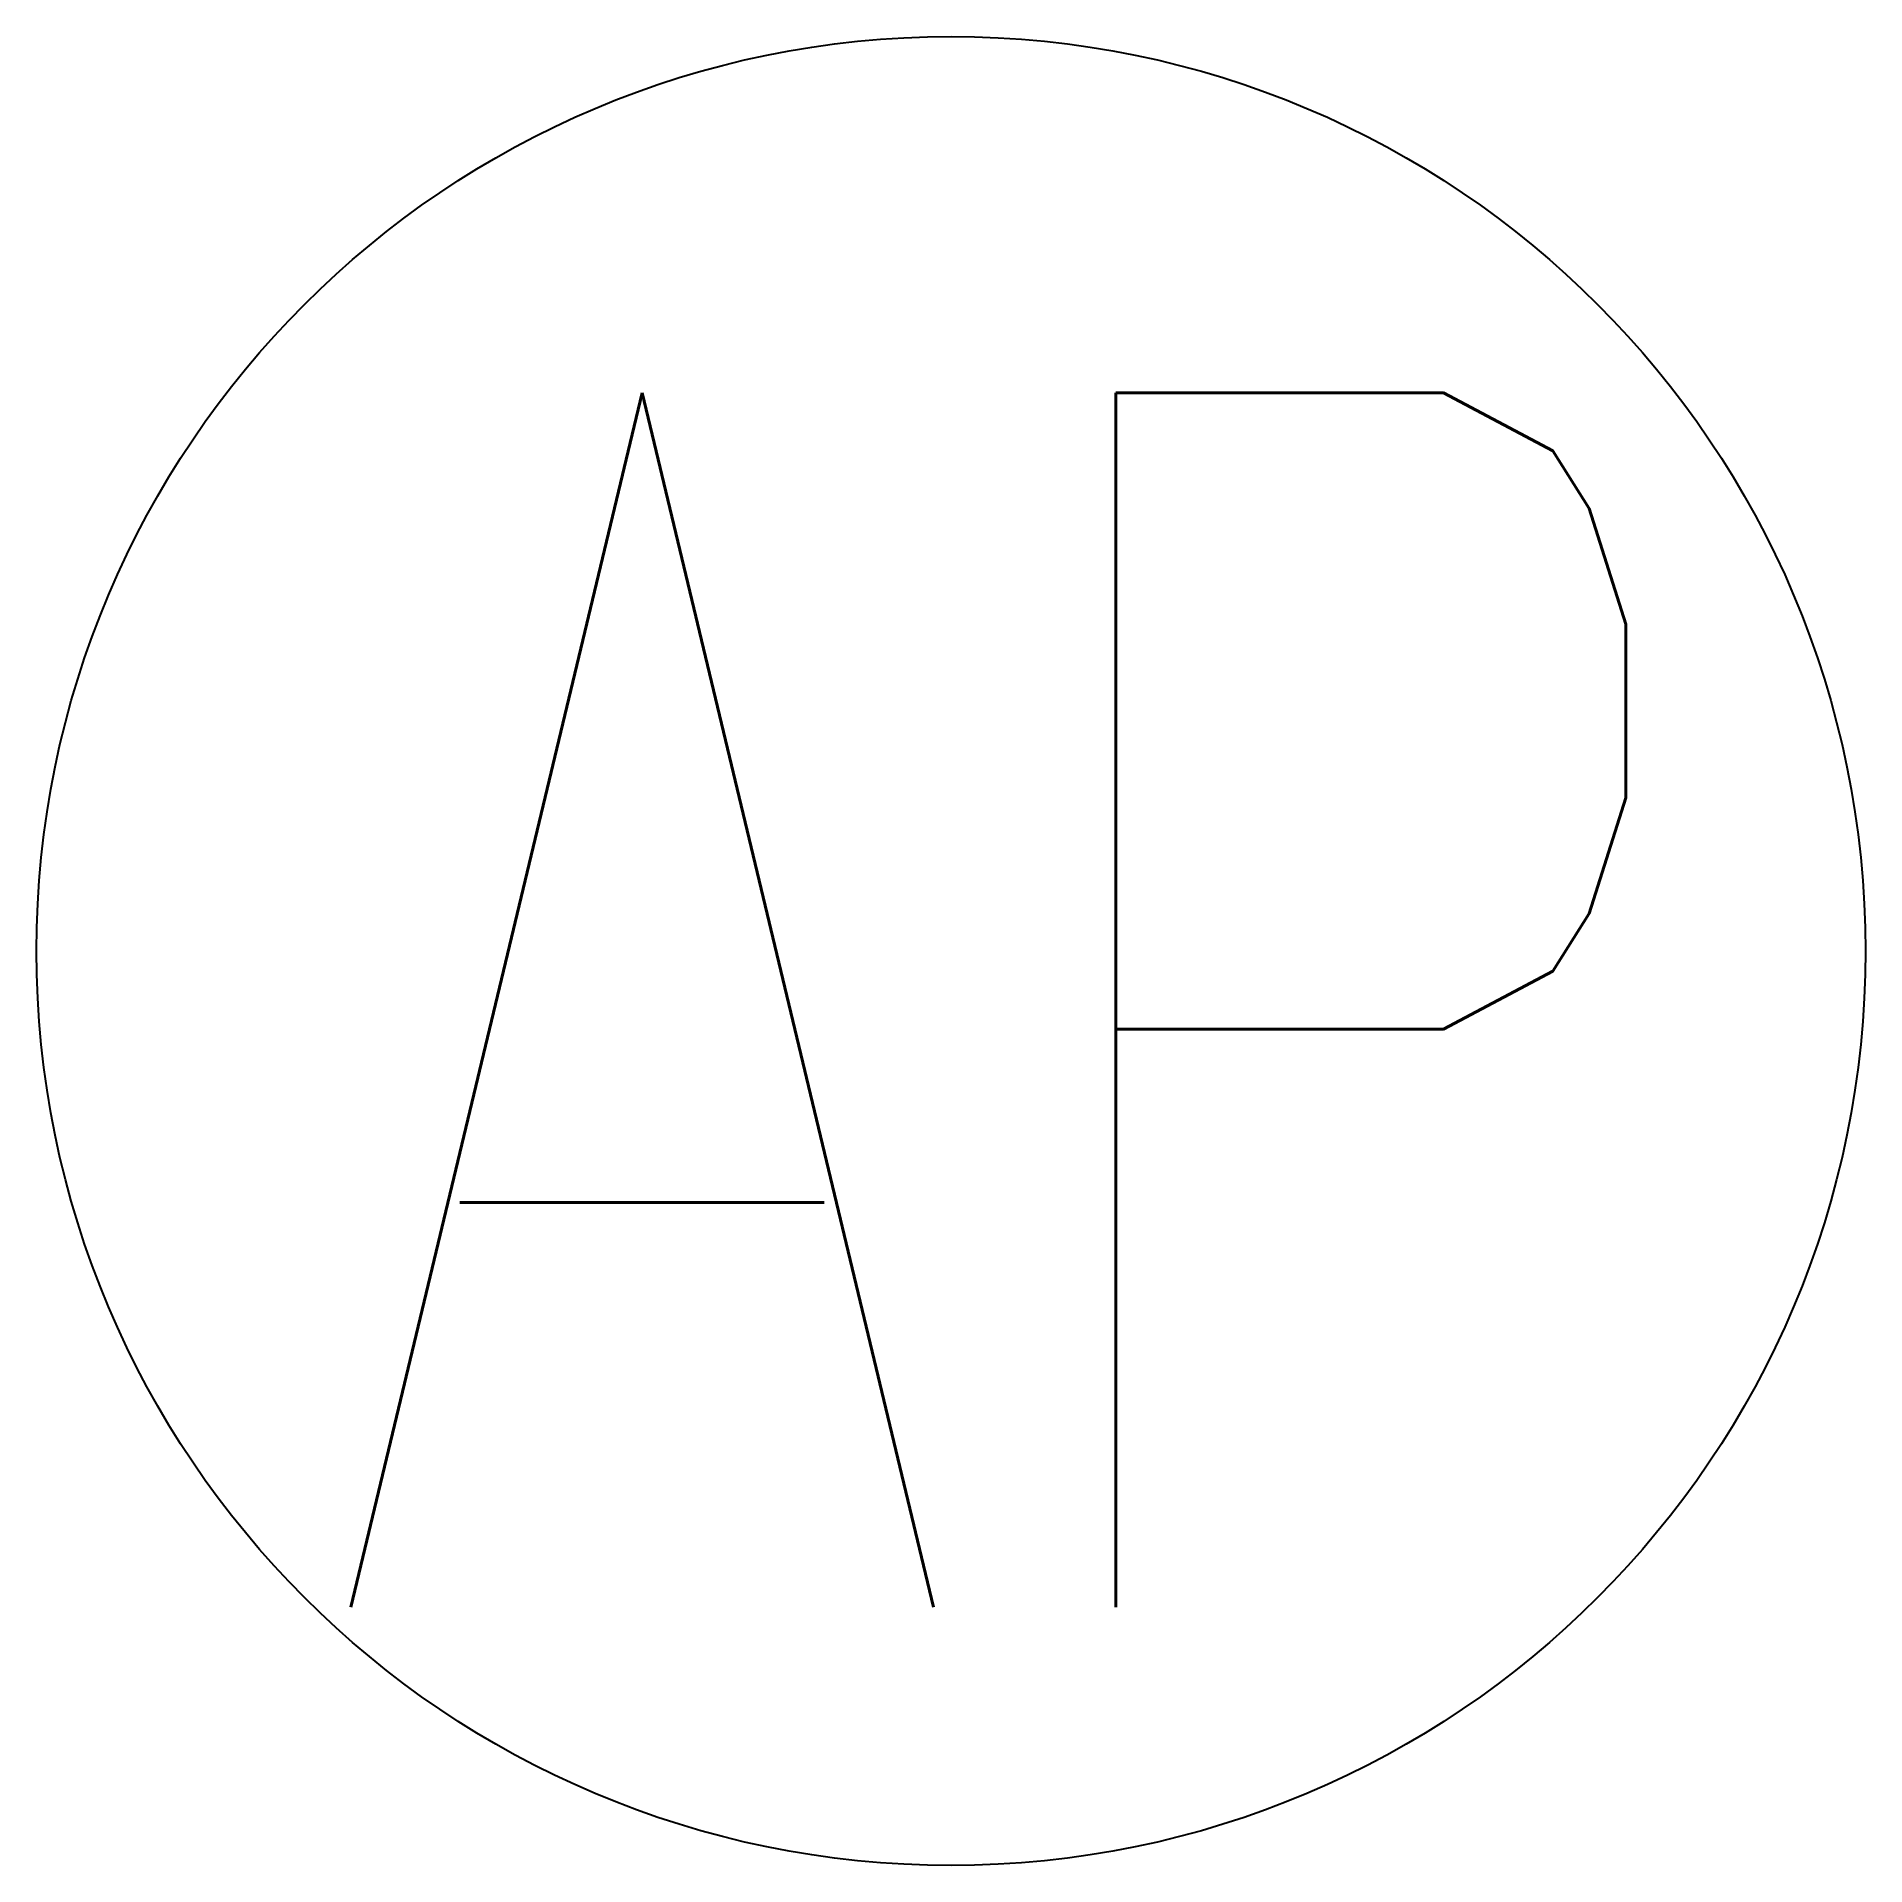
# Model space of a CAD drawing. Extents: x -2.45 to 2.45, y 0 to 4.9.
import ezdxf

# ---------------------------------------------------------------- set-up
doc = ezdxf.new("R2010")
doc.units = 0
doc.header["$LTSCALE"] = 1000
doc.header["$MEASUREMENT"] = 0
doc.layers.add('EQUIP-安防', color=3, linetype='Continuous')
doc.styles.add('CHINA', font='txt', dxfattribs={"width": 0.7, "bigfont": 'HZTXT'})

# ---------------------------------------------------------------- blocks, each defined once
blk = doc.blocks.new('A$C36095948')
at = {"layer": 'EQUIP-安防', "color": 1}
blk.add_circle((238.47, 238.47), 238.47, dxfattribs=at)
at = {"layer": 'EQUIP-安防', "color": 1, "style": 'CHINA', "width": 0.7}
blk.add_text('AP', height=316.671, dxfattribs=at).set_placement((72.41, 67.32))

msp = doc.modelspace()

# ---------------------------------------------------------------- block references
at = {"layer": 'EQUIP-安防', "xscale": 0.01026432000000001, "yscale": 0.01026432000000001, "zscale": 0.01026432000000001}
msp.add_blockref('A$C36095948', (-2.4477, 0), dxfattribs=at)

doc.saveas('drawing.dxf')
